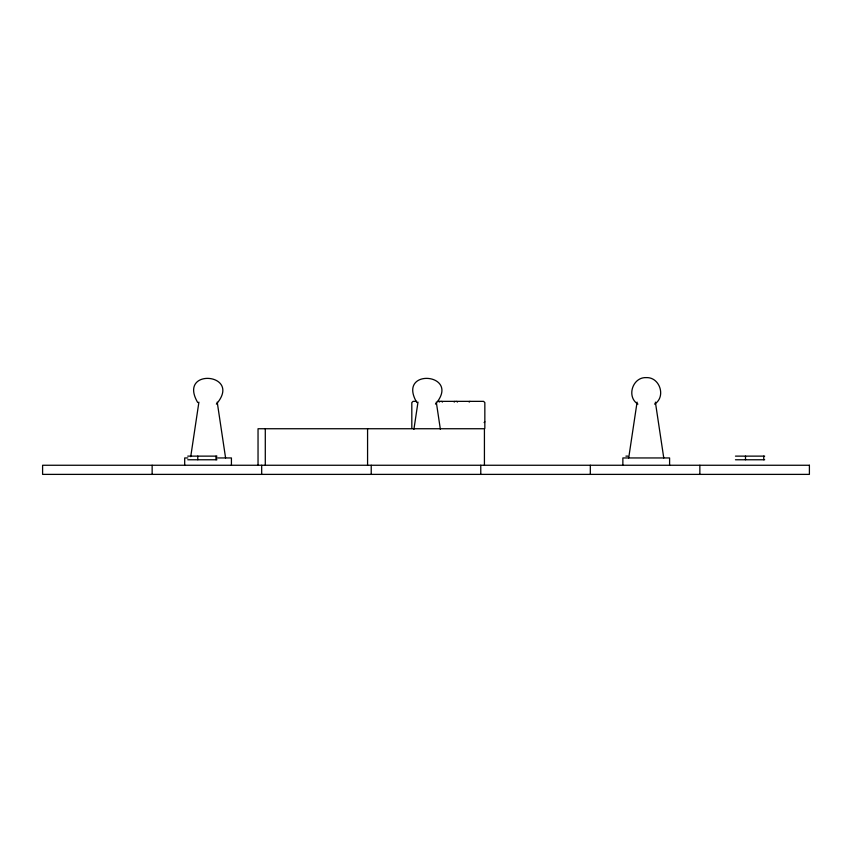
<?xml version="1.0" encoding="UTF-8"?>
<svg xmlns="http://www.w3.org/2000/svg" width="852" height="852" viewBox="0 0 852 852"><rect width="100%" height="100%" fill="white"/><g stroke="black" fill="none" stroke-linecap="round" stroke-linejoin="round"><path stroke-width="1.28" d="M190.731 456.651L198.91 402.123M413.902 429.387L417.991 402.123M628.701 457.95L637.083 402.123M439.217 402.08L439.941 401.356M454.201 402.08L454.925 401.356M469.186 402.08L469.91 401.356M484.106 422.549L484.841 421.815M216.376 404.104C243.097 373.187 176.982 367.159 197.728 402.549M435.457 404.104C462.178 373.187 396.073 367.159 416.82 402.549M654.538 404.104C666.264 396.936 659.906 376.957 646.231 377.617C632.557 376.957 626.199 396.936 637.924 404.104M416.703 401.356L413.06 401.356L411.814 402.602L411.814 428.418M438.013 401.356L483.595 401.356L484.841 402.602L484.841 428.418M187.749 456.129L216.951 456.129M625.911 456.129L627.871 456.129M735.457 456.129L764.67 456.129M187.823 457.95L184.692 457.95L184.692 465.256M216.365 457.95L231.424 457.95L231.424 465.256M187.749 459.771L216.951 459.771M735.457 459.771L764.67 459.771M456.715 401.356L457.439 402.08M441.73 401.356L442.454 402.08M655.38 402.123L663.761 457.95M436.299 402.123L440.388 429.387M217.217 402.123L225.588 457.95M763.754 456.129L763.754 459.771M745.5 456.129L745.5 459.771M699.854 465.256L699.854 474.383M669.597 465.256L669.597 457.95L622.865 457.95L622.865 465.256M590.319 465.256L590.319 474.383M484.426 465.256L484.426 428.737L258.039 428.737L258.039 465.256M480.773 465.256L480.773 474.383M371.227 465.256L371.227 474.383M367.574 428.737L367.574 465.256M265.291 428.737L265.291 465.256M261.681 465.256L261.681 474.383M216.046 456.129L216.046 459.771M197.781 456.129L197.781 459.771M152.146 465.256L152.146 474.383M809.4 465.256L42.6 465.256L42.6 474.383L809.4 474.383L809.4 465.256"/></g></svg>
